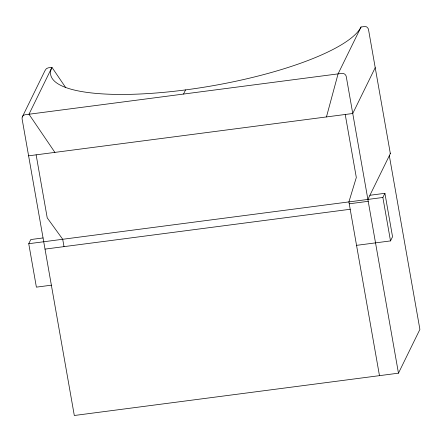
<?xml version="1.0" encoding="UTF-8"?>
<svg xmlns="http://www.w3.org/2000/svg" width="442" height="442" viewBox="0 0 442 442"><rect width="100%" height="100%" fill="white"/><g stroke="black" fill="none" stroke-linecap="round" stroke-linejoin="round"><path stroke-width="0.66" d="M326.45 116.937L338.075 73.88L361.048 26.995L364.81 26.503L366.711 26.89L368.142 28.437L368.716 30.73L390.341 153.589L367.882 199.43M22.282 116.992L44.996 70.626L46.322 68.72L48.189 67.841L51.952 67.35A158.203 39.067 -10 0 0 185.568 89.897A158.203 39.067 -10 0 0 361.048 26.995M51.371 285.189L36.388 287.145L28.747 243.713L30.785 239.547L43.04 237.945M183.529 94.058L185.568 89.897M375.214 67.659L352.755 113.5L28.597 155.822M356.539 245.349L390.507 240.912L382.866 197.475L384.905 193.314L369.926 195.27M390.507 240.912L392.546 236.752L384.905 193.314M398.463 373.175L346.257 76.576A3.856 3.674 26.1 0 0 341.843 73.389L25.216 114.727A3.856 3.674 26.1 0 0 22.1 118.898L74.306 415.497L398.463 373.175L419.9 329.412L389.319 155.672M28.747 243.713L382.866 197.475M349.23 203.801L368.214 201.32M45.018 249.111L350.191 209.27M65.493 87.284L51.952 67.35L28.984 114.235L54.902 152.391M345.224 114.484L356.318 177.502L348.898 201.911L379.474 375.656M64.007 246.636L62.709 239.277L47.222 217.856L36.128 154.838M390.087 153.136A3.856 0.95 -10 0 1 390.341 153.589"/></g></svg>
